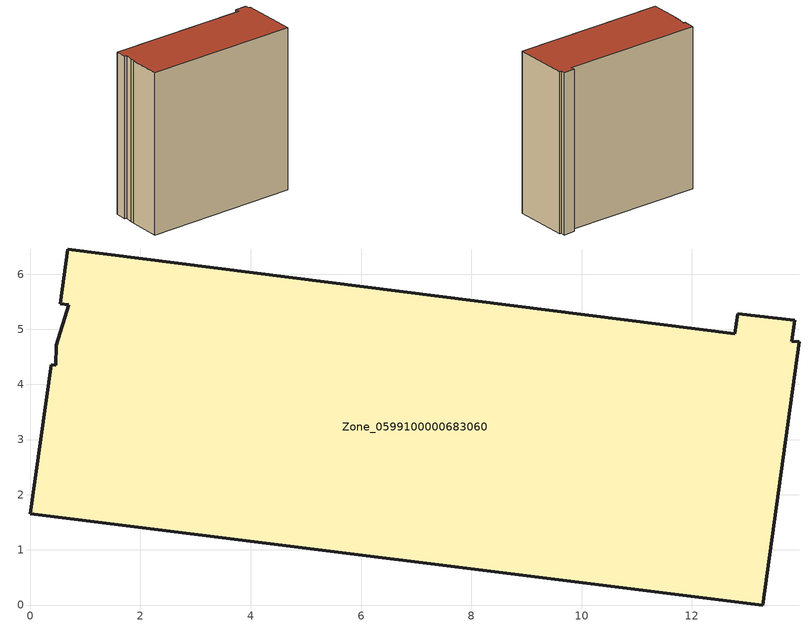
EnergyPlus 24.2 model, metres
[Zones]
Zone_0599100000683060
 floor ground (C_G): 12.78,4.92 12.83,5.28 13.87,5.17 13.81,4.79 13.95,4.77 13.29,0 0,1.66 0.39,4.36 0.47,4.34 0.47,4.71 0.7,5.44 0.54,5.46 0.68,6.46 z0
 wall outside (C_F): 0,1.66 13.29,0 13.95,4.77 13.81,4.79 13.87,5.17 12.83,5.28 12.78,4.92 0.68,6.46 0.54,5.46 0.7,5.44 0.47,4.71 0.47,4.34 0.39,4.36 0,1.66 z0:14.1
 roof outside (C_R): 12.78,4.92 0.68,6.46 0.54,5.46 0.7,5.44 0.47,4.71 0.47,4.34 0.39,4.36 0,1.66 13.29,0 13.95,4.77 13.81,4.79 13.87,5.17 12.83,5.28 z14.1
[BUILDING]
Pand.0599100000683060: North Axis=0; Terrain=City; Loads Convergence Tolerance Value=0.04; Temperature Convergence Tolerance Value=0.4; Solar Distribution=FullExterior; Maximum Number of Warmup Days=25; Minimum Number of Warmup Days=1
[Site:Location]
Rotterdam.The.Hague.AP_ZH_NLD Design_Conditions: Latitude=51.96; Longitude=4.45; Time Zone=1; Elevation=-4.5
[SITE:GROUNDTEMPERATURE:BUILDINGSURFACE]
18, 18, 18, 18, 18, 18, 18, 18, 18, 18, 18, 18
[MATERIAL] Thermal Absorptance=0.9; Solar Absorptance=0.7; Visible Absorptance=0.7
Name | Roughness | Thickness | Conductivity | Density | Specific Heat
G.TI.1946 | MediumSmooth | 0.15 | 1 | 540 | 1210
F.TI.1946 | Rough | 0.3 | 0.857143 | 1920 | 840
R.TI.1946 | MediumRough | 0.2 | 0.1 | 1500 | 1000
[CONSTRUCTION]
C_G: G.TI.1946
C_F: F.TI.1946
C_R: R.TI.1946
[ZONE]
Zone_0599100000683060: Type=1; Multiplier=1; Ceiling Height=Autocalculate; Volume=Autocalculate; Floor Area=autocalculate; Part of Total Floor Area=Yes
[ZONEINFILTRATION:DESIGNFLOWRATE]
Infil_Zone_0599100000683060: Zone or ZoneList or Space or SpaceList=Zone_0599100000683060; Schedule=AlwaysOn; Design Flow Rate Calculation Method=Flow/Area; Flow Rate per Floor Area=0.003; Constant Term Coefficient=1; Temperature Term Coefficient=0; Velocity Term Coefficient=0; Velocity Squared Term Coefficient=0
[HVACTEMPLATE:ZONE:IDEALLOADSAIRSYSTEM]
Zone_0599100000683060: Maximum Heating Supply Air Temperature=50; Minimum Cooling Supply Air Temperature=13; Maximum Heating Supply Air Humidity Ratio=0.0156; Minimum Cooling Supply Air Humidity Ratio=0.0077; Heating Limit=NoLimit; Cooling Limit=NoLimit; Dehumidification Control Type=ConstantSensibleHeatRatio; Cooling Sensible Heat Ratio=0.7; Dehumidification Setpoint=60; Humidification Control Type=None; Humidification Setpoint=30; Outdoor Air Method=None; Outdoor Air Flow Rate per Person=0.00944; Outdoor Air Flow Rate per Zone Floor Area=0; Outdoor Air Flow Rate per Zone=0; Demand Controlled Ventilation Type=None; Outdoor Air Economizer Type=NoEconomizer; Heat Recovery Type=None; Sensible Heat Recovery Effectiveness=0.7; Latent Heat Recovery Effectiveness=0.65
[ZONECONTROL:THERMOSTAT]
ThermostatControl_Zone_0599100000683060: Zone or ZoneList=Zone_0599100000683060; Control Type Schedule=DualSetpointControlType; Control 1=Thermostat_Zone_0599100000683060; Temperature Difference Between Cutout And Setpoint=0
[THERMOSTATSETPOINT:DUALSETPOINT]
Thermostat_Zone_0599100000683060: Heating Setpoint Temperature Schedule=HeatingSetpoint_Zone_0599100000683060; Cooling Setpoint Temperature Schedule=CoolingSetpoint_Zone_0599100000683060
[SCHEDULE:COMPACT]
HeatingSetpoint_Zone_0599100000683060: Through: 12/31, For: AllDays, Until: 24:00, 21
CoolingSetpoint_Zone_0599100000683060: Through: 12/31, For: AllDays, Until: 24:00, 24
DualSetpointControlType: Through: 12/31, For: AllDays, Until: 24:00, 4
AlwaysOn: Through: 12/31, For: AllDays, Until: 24:00, 1
